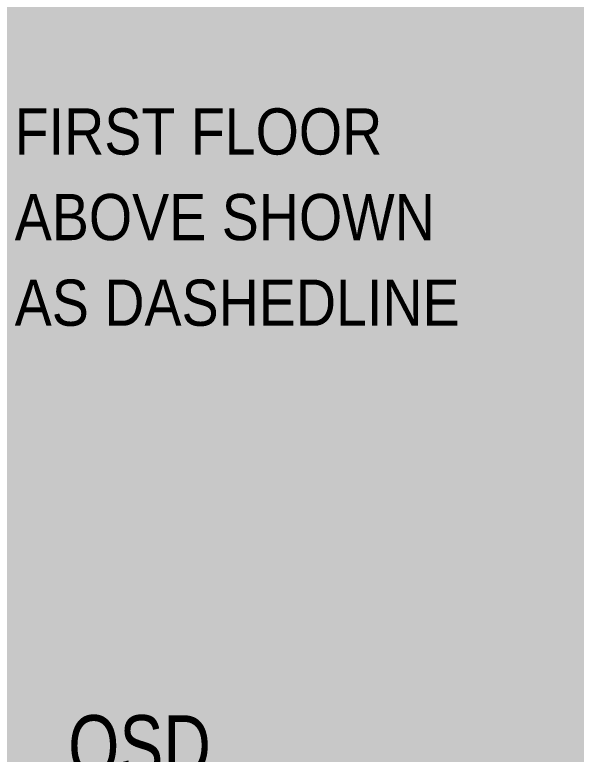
# Model space of a CAD drawing. Header units: millimetres. Extents: x -3370 to 37592, y -25802 to 13127.
# Drawn here: x 6388 to 8211, y 1493 to 3893 of the extents above; entities that cross this region are included whole.
import ezdxf

# ---------------------------------------------------------------- set-up
doc = ezdxf.new("R2010")
doc.units = ezdxf.units.MM
doc.layers.add('A-DETL-GENF', color=92, linetype='Continuous', lineweight=9)
doc.layers.add('G-ANNO-TEXT', color=231, linetype='Continuous', lineweight=9)
doc.styles.add('Avenir', font='', dxfattribs={"width": 0.9, "height": 150})
doc.styles.add('Avenir_1', font='', dxfattribs={"width": 0.8, "height": 200})
doc.styles.get('Avenir').set_extended_font_data('Avenir')
doc.styles.get('Avenir_1').set_extended_font_data('Avenir')

msp = doc.modelspace()

# ---------------------------------------------------------------- hatches: boundary and pattern name
at = {"layer": 'A-DETL-GENF'}
h = msp.add_hatch(color=2, dxfattribs=at)
h.paths.add_polyline_path([(6244.04, -5291.636), (8584.04, -5291.636), (8584.04, 5308.364), (6244.04, 5308.364), (6244.04, -5221.636)])
h.paths.add_polyline_path([(5334.04, -5211.636), (5334.04, 5238.364), (4134.04, 5238.364), (4134.04, -5211.636), (4334.04, -5211.636)])

# ---------------------------------------------------------------- texts
at = {"layer": 'G-ANNO-TEXT', "color": 7, "attachment_point": 1}
for s, insert, char_height, width, style in [('FIRST FLOOR ', (6387.763, 3589.402), 150, 1500.759, 'Avenir'), ('ABOVE SHOWN ', (6387.763, 3311.59), 150, 1811.01206, 'Avenir'), ('AS DASHEDLINE', (6387.763, 3033.777), 150, 1796.58169, 'Avenir'), ('OSD', (6561.115, 1619.988), 200, 590.042, 'Avenir_1')]:
    msp.add_mtext(s, dxfattribs=dict(at, insert=insert, char_height=char_height, width=width, style=style))

doc.saveas('drawing.dxf')
